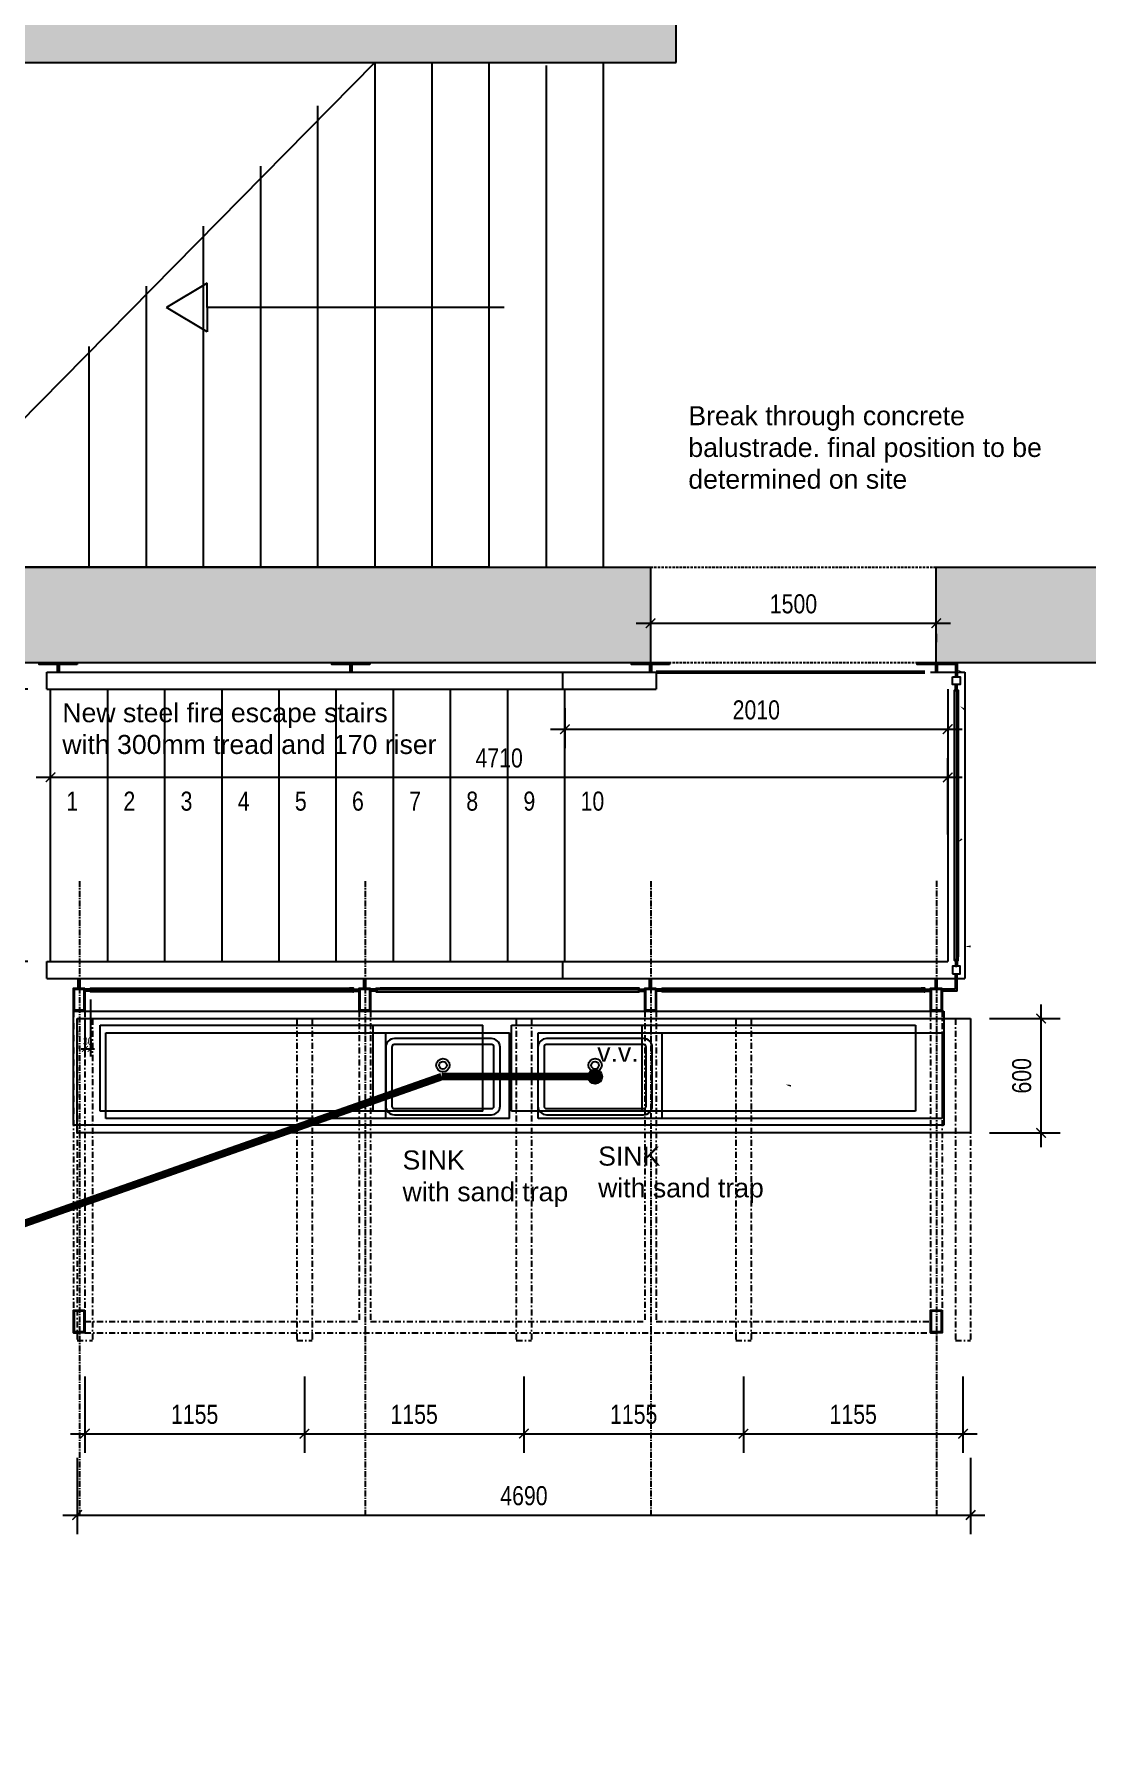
# Model space of a CAD drawing. Header units: millimetres. Extents: x -68315 to 81584, y -44830 to 67795.
# Drawn here: x -31402 to -25875, y 52759 to 61695 of the extents above; entities that cross this region are included whole.
import ezdxf

# ---------------------------------------------------------------- set-up
doc = ezdxf.new("R2010")
doc.units = ezdxf.units.MM
for name, pattern in [('CENTER', [50.8, 31.75, -6.35, 6.35, -6.35]), ('DASHDOT2', [12.7, 6.35, -3.175, 0, -3.175]), ('HIDDEN2', [4.7625, 3.175, -1.5875]), ('PDASHED', [19.05, 12.7, -6.35])]:
    doc.linetypes.add(name, pattern=pattern)
for name, color, linetype in [('AUDIT_I_161205121455-0', 8, 'Continuous'), ('COLUMNS_P5', 5, 'Continuous'), ('MSA-ABOVE', 9, 'DASHDOT2'), ('MSA-AREA', 7, 'Continuous'), ('MSA-DEMOLISH', 8, 'HIDDEN2'), ('MSA-DIMS20', 8, 'Continuous'), ('MSA-DIMS50', 8, 'Continuous'), ('MSA-DRAINAGE', 4, 'DASHDOT2'), ('MSA-ELEVATION 3', 4, 'Continuous'), ('MSA-ELEVATION 4', 8, 'Continuous'), ('MSA-FITTING', 5, 'Continuous'), ('MSA-GRID', 9, 'CENTER'), ('MSA-HATCH ELEV1', 252, 'Continuous'), ('MSA-SECTION LINES', 2, 'Continuous'), ('MSA-TEXT1', 4, 'Continuous'), ('STEEL', 4, 'Continuous')]:
    doc.layers.add(name, color=color, linetype=linetype)
doc.layers.add('MSA-BELOW', color=8, linetype='Continuous', lineweight=50)
doc.layers.get('0').off()
doc.styles.add('Arial 1in20 2mm', font='arial.ttf', dxfattribs={"width": 0.8, "height": 40})
doc.styles.add('Arial 1in50 2mm', font='arial.ttf', dxfattribs={"width": 0.8, "height": 100})
doc.dimstyles.new('DIM-20', dxfattribs={"dimtxt": 40, "dimasz": 30, "dimexe": 40, "dimexo": 40, "dimgap": 20, "dimtad": 1, "dimdec": 0, "dimrnd": 5, "dimzin": 0, "dimdsep": 46, "dimtxsty": 'Arial 1in20 2mm', "dimblk": 'ARCHTICK', "dimcen": 0.09, "dimdle": 20, "dimclrd": 256, "dimclre": 256, "dimclrt": 256, "dimadec": 0, "dimazin": 0, "dimtfac": 1, "dimtdec": 0, "dimtix": 1, "dimtmove": 2, "dimatfit": 3, "dimfxl": 1, "dimtolj": 1, "dimtzin": 0, "dimarcsym": 0})
doc.dimstyles.new('DIM-50', dxfattribs={"dimtxt": 100, "dimasz": 50, "dimexe": 100, "dimexo": 100, "dimgap": 50, "dimtad": 1, "dimdec": 0, "dimrnd": 5, "dimzin": 0, "dimdsep": 46, "dimtxsty": 'Arial 1in50 2mm', "dimblk": 'ARCHTICK', "dimcen": 0.09, "dimdle": 75, "dimclrd": 256, "dimclre": 256, "dimclrt": 256, "dimadec": 0, "dimazin": 0, "dimtfac": 1, "dimtdec": 0, "dimtix": 1, "dimtmove": 2, "dimatfit": 3, "dimfxl": 300, "dimfxlon": 1, "dimtolj": 1, "dimtzin": 0, "dimarcsym": 0})

# ---------------------------------------------------------------- blocks, each defined once
blk = doc.blocks.new('_ArchTick')
at = {"color": 0, "linetype": 'ByBlock', "const_width": 0.15}
blk.add_lwpolyline([(-0.5, -0.5), (0.5, 0.5)], dxfattribs=at)
blk = doc.blocks.new('*D25')
at = {"layer": 'MSA-DIMS50', "lineweight": -2, "ltscale": 0.2}
for p, q in [((-28240.6, 58601.9), (-26590.6, 58601.9)), ((-28165.6, 58545.5), (-28165.6, 58501.9)), ((-26665.6, 58545.5), (-26665.6, 58501.9))]:
    blk.add_line(p, q, dxfattribs=at)
at = {"layer": 'MSA-DIMS50', "lineweight": -2, "xscale": 50, "yscale": 50, "zscale": 50, "rotation": 180}
blk.add_blockref('_ArchTick', (-28165.6, 58601.9), dxfattribs=at)
at = {"layer": 'MSA-DIMS50', "lineweight": -2, "xscale": 50, "yscale": 50, "zscale": 50}
blk.add_blockref('_ArchTick', (-26665.6, 58601.9), dxfattribs=at)
at = {"layer": 'MSA-DIMS50', "linetype": 'Continuous', "insert": (-27415.6, 58703), "char_height": 100, "attachment_point": 5, "style": 'Arial 1in50 2mm'}
blk.add_mtext('\\A1;1500', dxfattribs=at)
blk = doc.blocks.new('*D26')
at = {"layer": 'MSA-DIMS50', "lineweight": -2, "ltscale": 0.2}
for p, q in [((-31315.6, 57492.7), (-31315.6, 57892.7)), ((-26605.6, 57492.7), (-26605.6, 57892.7)), ((-31390.6, 57792.7), (-26530.6, 57792.7))]:
    blk.add_line(p, q, dxfattribs=at)
at = {"layer": 'MSA-DIMS50', "lineweight": -2, "xscale": 50, "yscale": 50, "zscale": 50, "rotation": 180}
blk.add_blockref('_ArchTick', (-31315.6, 57792.7), dxfattribs=at)
at = {"layer": 'MSA-DIMS50', "lineweight": -2, "xscale": 50, "yscale": 50, "zscale": 50}
blk.add_blockref('_ArchTick', (-26605.6, 57792.7), dxfattribs=at)
at = {"layer": 'MSA-DIMS50', "linetype": 'Continuous', "insert": (-28960.6, 57893.8), "char_height": 100, "attachment_point": 5, "style": 'Arial 1in50 2mm'}
blk.add_mtext('\\A1;4710', dxfattribs=at)
blk = doc.blocks.new('*D31')
at = {"layer": 'MSA-DIMS50', "lineweight": -2, "ltscale": 0.2}
for p, q in [((-27678.1, 54646.1), (-27678.1, 54246.1)), ((-26525.6, 54646.1), (-26525.6, 54246.1)), ((-27753.1, 54346.1), (-26450.6, 54346.1))]:
    blk.add_line(p, q, dxfattribs=at)
at = {"layer": 'MSA-DIMS50', "lineweight": -2, "xscale": 50, "yscale": 50, "zscale": 50, "rotation": 180}
blk.add_blockref('_ArchTick', (-27678.1, 54346.1), dxfattribs=at)
at = {"layer": 'MSA-DIMS50', "lineweight": -2, "xscale": 50, "yscale": 50, "zscale": 50}
blk.add_blockref('_ArchTick', (-26525.6, 54346.1), dxfattribs=at)
at = {"layer": 'MSA-DIMS50', "linetype": 'Continuous', "insert": (-27101.9, 54447.2), "char_height": 100, "attachment_point": 5, "style": 'Arial 1in50 2mm'}
blk.add_mtext('\\A1;1155', dxfattribs=at)
blk = doc.blocks.new('*D33')
at = {"layer": 'MSA-DIMS50', "lineweight": -2, "ltscale": 0.2}
for p, q in [((-31175.6, 54219), (-31175.6, 53819)), ((-26485.6, 54219), (-26485.6, 53819)), ((-31250.6, 53919), (-26410.6, 53919))]:
    blk.add_line(p, q, dxfattribs=at)
at = {"layer": 'MSA-DIMS50', "lineweight": -2, "xscale": 50, "yscale": 50, "zscale": 50, "rotation": 180}
blk.add_blockref('_ArchTick', (-31175.6, 53919), dxfattribs=at)
at = {"layer": 'MSA-DIMS50', "lineweight": -2, "xscale": 50, "yscale": 50, "zscale": 50}
blk.add_blockref('_ArchTick', (-26485.6, 53919), dxfattribs=at)
at = {"layer": 'MSA-DIMS50', "linetype": 'Continuous', "insert": (-28830.6, 54020.1), "char_height": 100, "attachment_point": 5, "style": 'Arial 1in50 2mm'}
blk.add_mtext('\\A1;4690', dxfattribs=at)
blk = doc.blocks.new('*D34')
at = {"layer": 'MSA-DIMS50', "lineweight": -2, "ltscale": 0.2}
for p, q in [((-28830.6, 54646.1), (-28830.6, 54246.1)), ((-27678.1, 54646.1), (-27678.1, 54246.1)), ((-28905.6, 54346.1), (-27603.1, 54346.1))]:
    blk.add_line(p, q, dxfattribs=at)
at = {"layer": 'MSA-DIMS50', "lineweight": -2, "xscale": 50, "yscale": 50, "zscale": 50, "rotation": 180}
blk.add_blockref('_ArchTick', (-28830.6, 54346.1), dxfattribs=at)
at = {"layer": 'MSA-DIMS50', "lineweight": -2, "xscale": 50, "yscale": 50, "zscale": 50}
blk.add_blockref('_ArchTick', (-27678.1, 54346.1), dxfattribs=at)
at = {"layer": 'MSA-DIMS50', "linetype": 'Continuous', "insert": (-28254.4, 54447.2), "char_height": 100, "attachment_point": 5, "style": 'Arial 1in50 2mm'}
blk.add_mtext('\\A1;1155', dxfattribs=at)
blk = doc.blocks.new('*D37')
at = {"layer": 'MSA-DIMS50', "lineweight": -2, "ltscale": 0.2}
for p, q in [((-31135.6, 54646.1), (-31135.6, 54246.1)), ((-29983.1, 54646.1), (-29983.1, 54246.1)), ((-31210.6, 54346.1), (-29908.1, 54346.1))]:
    blk.add_line(p, q, dxfattribs=at)
at = {"layer": 'MSA-DIMS50', "lineweight": -2, "xscale": 50, "yscale": 50, "zscale": 50, "rotation": 180}
blk.add_blockref('_ArchTick', (-31135.6, 54346.1), dxfattribs=at)
at = {"layer": 'MSA-DIMS50', "lineweight": -2, "xscale": 50, "yscale": 50, "zscale": 50}
blk.add_blockref('_ArchTick', (-29983.1, 54346.1), dxfattribs=at)
at = {"layer": 'MSA-DIMS50', "linetype": 'Continuous', "insert": (-30559.4, 54447.2), "char_height": 100, "attachment_point": 5, "style": 'Arial 1in50 2mm'}
blk.add_mtext('\\A1;1155', dxfattribs=at)
blk = doc.blocks.new('*D38')
at = {"layer": 'MSA-DIMS50', "lineweight": -2, "ltscale": 0.2}
for p, q in [((-29983.1, 54646.1), (-29983.1, 54246.1)), ((-28830.6, 54646.1), (-28830.6, 54246.1)), ((-30058.1, 54346.1), (-28755.6, 54346.1))]:
    blk.add_line(p, q, dxfattribs=at)
at = {"layer": 'MSA-DIMS50', "lineweight": -2, "xscale": 50, "yscale": 50, "zscale": 50, "rotation": 180}
blk.add_blockref('_ArchTick', (-29983.1, 54346.1), dxfattribs=at)
at = {"layer": 'MSA-DIMS50', "lineweight": -2, "xscale": 50, "yscale": 50, "zscale": 50}
blk.add_blockref('_ArchTick', (-28830.6, 54346.1), dxfattribs=at)
at = {"layer": 'MSA-DIMS50', "linetype": 'Continuous', "insert": (-29406.9, 54447.2), "char_height": 100, "attachment_point": 5, "style": 'Arial 1in50 2mm'}
blk.add_mtext('\\A1;1155', dxfattribs=at)
blk = doc.blocks.new('*D39')
at = {"layer": 'MSA-DIMS50', "lineweight": -2, "ltscale": 0.2}
for p, q in [((-26116, 55850.5), (-26116, 56600.5)), ((-26385.6, 56525.5), (-26016, 56525.5)), ((-26385.6, 55925.5), (-26016, 55925.5))]:
    blk.add_line(p, q, dxfattribs=at)
at = {"layer": 'MSA-DIMS50', "lineweight": -2, "xscale": 50, "yscale": 50, "zscale": 50}
for p, rotation in [((-26116, 56525.5), 90), ((-26116, 55925.5), 270)]:
    blk.add_blockref('_ArchTick', p, dxfattribs=dict(at, rotation=rotation))
at = {"layer": 'MSA-DIMS50', "linetype": 'Continuous', "insert": (-26217, 56225.5), "char_height": 100, "attachment_point": 5, "rotation": 90, "style": 'Arial 1in50 2mm'}
blk.add_mtext('\\A1;600', dxfattribs=at)
blk = doc.blocks.new('*D93')
at = {"layer": 'MSA-DIMS50', "lineweight": -2, "ltscale": 0.2}
for p, q in [((-31485.6, 58330.5), (-31485.6, 56750.5)), ((-31435.6, 58255.5), (-31585.6, 58255.5)), ((-31435.6, 56825.5), (-31585.6, 56825.5))]:
    blk.add_line(p, q, dxfattribs=at)
at = {"layer": 'MSA-DIMS50', "lineweight": -2, "xscale": 50, "yscale": 50, "zscale": 50}
for p, rotation in [((-31485.6, 58255.5), 90), ((-31485.6, 56825.5), 270)]:
    blk.add_blockref('_ArchTick', p, dxfattribs=dict(at, rotation=rotation))
at = {"layer": 'MSA-DIMS50', "linetype": 'Continuous', "insert": (-31586.7, 57540.5), "char_height": 100, "attachment_point": 5, "rotation": 90, "style": 'Arial 1in50 2mm'}
blk.add_mtext('\\A1;1430', dxfattribs=at)
blk = doc.blocks.new('*D94')
at = {"layer": 'MSA-DIMS20', "lineweight": -2, "ltscale": 0.2}
for p, q in [((-31105.6, 56625.5), (-31105.6, 56326.7)), ((-31135.6, 56525.5), (-31135.6, 56326.7)), ((-31155.6, 56366.7), (-31085.6, 56366.7))]:
    blk.add_line(p, q, dxfattribs=at)
at = {"layer": 'MSA-DIMS20', "lineweight": -2, "xscale": 30, "yscale": 30, "zscale": 30}
blk.add_blockref('_ArchTick', (-31135.6, 56366.7), dxfattribs=at)
at = {"layer": 'MSA-DIMS20', "lineweight": -2, "xscale": 30, "yscale": 30, "zscale": 30, "rotation": 180}
blk.add_blockref('_ArchTick', (-31105.6, 56366.7), dxfattribs=at)
at = {"layer": 'MSA-DIMS20', "linetype": 'Continuous', "insert": (-31120.6, 56407.1), "char_height": 40, "attachment_point": 5, "style": 'Arial 1in20 2mm'}
blk.add_mtext('\\A1;30', dxfattribs=at)
blk = doc.blocks.new('*D95')
at = {"layer": 'MSA-DIMS50', "lineweight": -2, "ltscale": 0.2}
for p, q in [((-28615.6, 58155.5), (-28615.6, 57945.2)), ((-26605.6, 58155.5), (-26605.6, 57945.2)), ((-28690.6, 58045.2), (-26530.6, 58045.2))]:
    blk.add_line(p, q, dxfattribs=at)
at = {"layer": 'MSA-DIMS50', "lineweight": -2, "xscale": 50, "yscale": 50, "zscale": 50, "rotation": 180}
blk.add_blockref('_ArchTick', (-28615.6, 58045.2), dxfattribs=at)
at = {"layer": 'MSA-DIMS50', "lineweight": -2, "xscale": 50, "yscale": 50, "zscale": 50}
blk.add_blockref('_ArchTick', (-26605.6, 58045.2), dxfattribs=at)
at = {"layer": 'MSA-DIMS50', "linetype": 'Continuous', "insert": (-27610.6, 58146.2), "char_height": 100, "attachment_point": 5, "style": 'Arial 1in50 2mm'}
blk.add_mtext('\\A1;2010', dxfattribs=at)

msp = doc.modelspace()

# ---------------------------------------------------------------- hatches: boundary and pattern name
at = {"layer": 'MSA-ELEVATION 4', "ltscale": 0.2}
h = msp.add_hatch(color=10, dxfattribs=at)
h.dxf.hatch_style = 1
h.paths.add_polyline_path([(-28419.6, 56221.1, 1), (-28494.6, 56221.1, 1)])
at = {"layer": 'MSA-HATCH ELEV1', "ltscale": 0.2}
h = msp.add_hatch(color=256, dxfattribs=at)
h.dxf.hatch_style = 1
h.paths.add_polyline_path([(-48980.6, 37800.5), (-48580.6, 37800.5), (-48580.6, 37910.5), (-48580.6, 38100.5), (-48980.6, 38100.5), (-48980.6, 61545.5), (-46580.6, 61545.5), (-46580.6, 61445.5), (-45680.6, 61445.5), (-45680.6, 61845.5), (-46280.6, 61845.5), (-46280.6, 64445.5), (-45680.6, 64445.5), (-45680.6, 64845.5), (-46280.6, 64845.5), (-46280.6, 66085.5), (-44980.6, 66085.5), (-44980.6, 65685.5), (-41480.6, 65685.5), (-41480.6, 66085.5), (-38880.6, 66085.5), (-38880.6, 65685.5), (-35480.6, 65685.5), (-35480.6, 66085.5), (-34080.6, 66085.5), (-34080.6, 64845.5), (-34680.6, 64845.5), (-34680.6, 64445.5), (-34080.6, 64445.5), (-34080.6, 61845.5), (-34680.6, 61845.5), (-34680.6, 61445.5), (-34080.6, 61445.5), (-34080.6, 60649), (-33780.6, 60649), (-33780.6, 61545.5), (-28030.6, 61545.5), (-28030.6, 62345.5), (-23830.6, 62345.5), (-23830.6, 61530.5), (-23530.6, 61530.5), (-23530.6, 67495.5), (8969.4, 67495.5), (8969.4, 63768.5), (7619.4, 62418.5), (7619.4, 61845.5), (-1780.6, 61845.5), (-1780.6, 61530.5), (13969.4, 61530.5), (13969.4, 63945.5), (9269.4, 63945.5), (9269.4, 67795.5), (-23830.6, 67795.5), (-23830.6, 62645.5), (-28330.6, 62645.5), (-28330.6, 61845.5), (-33780.6, 61845.5), (-33780.6, 66385.5), (-35880.6, 66385.5), (-35880.6, 66085.5), (-38480.6, 66085.5), (-38480.6, 66385.5), (-41880.6, 66385.5), (-41880.6, 66085.5), (-44380.6, 66085.5), (-44380.6, 66385.5), (-46580.6, 66385.5), (-46580.6, 61845.5), (-49280.6, 61845.5), (-49280.6, 37645.5), (-60180.6, 37645.5), (-60180.6, 34445.5), (-59880.6, 34445.5), (-59880.6, 34545.5), (-50580.6, 34545.5), (-50580.6, 34845.5), (-59880.6, 34845.5), (-59880.6, 37345.5), (-48980.6, 37345.5)])
h.paths.add_polyline_path([(7919.4, 61845.5), (7919.4, 62295.5), (9269.4, 63645.5), (13669.4, 63645.5), (13669.4, 61845.5)], flags=16)
h = msp.add_hatch(color=256, dxfattribs=at)
h.dxf.hatch_style = 1
h.paths.add_polyline_path([(-33780.6, 59749), (-33890.6, 59749), (-34080.6, 59749), (-34080.6, 58845.5), (-33930.6, 58845.5), (-33930.6, 58895.5), (-33780.6, 58895.5)])
h.paths.add_polyline_path([(-28165.6, 58895.5), (-33930.6, 58895.5), (-33930.6, 58845.5), (-33930.6, 58395.5), (-28165.6, 58395.5)])
h.paths.add_polyline_path([(-23880.6, 58895.5), (-26665.6, 58895.5), (-26665.6, 58395.5), (-23880.6, 58395.5)])

# ---------------------------------------------------------------- linework, layer by layer
at = {"layer": 'AUDIT_I_161205121455-0', "linetype": 'Continuous'}
for p, q in [((-29614.2, 61545.5), (-29614.2, 58895.5)), ((-29314.2, 61545.5), (-29314.2, 58895.5)), ((-29014.2, 61545.5), (-29014.2, 58895.5)), ((-28714.2, 61530.5), (-28714.2, 58895.5)), ((-28414.2, 61545.5), (-28414.2, 58895.5)), ((-29914.2, 61317.8), (-29914.2, 58895.5)), ((-30214.2, 61002.3), (-30214.2, 58895.5)), ((-30514.2, 60686.7), (-30514.2, 58895.5)), ((-30814.2, 60371.2), (-30814.2, 58895.5)), ((-30493, 60387), (-30707.5, 60259.1)), ((-30493, 60259.1), (-30493, 60387)), ((-30493, 60131.2), (-30707.5, 60259.1)), ((-28934.3, 60259.1), (-30493, 60259.1)), ((-30493, 60259.1), (-30493, 60131.2)), ((-31114.2, 60055.6), (-31114.2, 58895.5))]:
    msp.add_line(p, q, dxfattribs=at)
at = {"layer": 'COLUMNS_P5', "linetype": 'Continuous'}
for p, q in [((-28030.6, 61545.5), (-28030.6, 62345.5)), ((-33780.6, 61545.5), (-28030.6, 61545.5)), ((-33930.6, 58895.5), (-28165.6, 58895.5)), ((-28165.6, 58895.5), (-28165.6, 58395.5)), ((-26665.6, 58395.5), (-26665.6, 58895.5)), ((-26665.6, 58895.5), (-23880.6, 58895.5)), ((-34070.6, 58395.5), (-28165.6, 58395.5)), ((-33930.6, 58395.5), (-28165.6, 58395.5)), ((-26665.6, 58395.5), (-24020.6, 58395.5)), ((-26665.6, 58395.5), (-23880.6, 58395.5))]:
    msp.add_line(p, q, dxfattribs=at)
at = {"layer": 'MSA-ABOVE', "ltscale": 5}
for p, q in [((-31195.6, 56565.5), (-31195.6, 54995.5)), ((-31175.6, 56525.5), (-31175.6, 54835.5)), ((-31135.6, 56565.5), (-31135.6, 54995.5)), ((-31095.6, 56525.5), (-31095.6, 54835.5)), ((-30023.1, 56525.5), (-30023.1, 54835.5)), ((-29943.1, 56525.5), (-29943.1, 54835.5)), ((-29695.6, 56565.5), (-29695.6, 54935.5)), ((-29635.6, 56565.5), (-29635.6, 54935.5)), ((-28870.6, 56525.5), (-28870.6, 54835.5)), ((-28790.6, 56525.5), (-28790.6, 54835.5)), ((-28195.6, 56565.5), (-28195.6, 54935.5)), ((-28135.6, 56565.5), (-28135.6, 54935.5)), ((-27718.1, 56525.5), (-27718.1, 54835.5)), ((-27638.1, 56525.5), (-27638.1, 54835.5)), ((-26695.6, 56565.5), (-26695.6, 54875.5)), ((-26635.6, 56565.5), (-26635.6, 54875.5)), ((-26565.6, 56525.5), (-26565.6, 54835.5)), ((-26485.6, 56525.5), (-26485.6, 54835.5)), ((-31195.6, 54875.5), (-31135.6, 54875.5)), ((-31135.6, 54935.5), (-29695.6, 54935.5)), ((-31135.6, 54875.5), (-26695.6, 54875.5)), ((-29635.6, 54935.5), (-28195.6, 54935.5)), ((-29010.6, 54875.5), (-28930.6, 54875.5)), ((-28135.6, 54935.5), (-26695.6, 54935.5)), ((-26695.6, 54875.5), (-26635.6, 54875.5)), ((-31175.6, 54835.5), (-31095.6, 54835.5)), ((-30023.1, 54835.5), (-29943.1, 54835.5)), ((-28870.6, 54835.5), (-28790.6, 54835.5)), ((-27718.1, 54835.5), (-27638.1, 54835.5)), ((-26565.6, 54835.5), (-26485.6, 54835.5))]:
    msp.add_line(p, q, dxfattribs=at)
at = {"layer": 'MSA-AREA', "ltscale": 0.2}
msp.add_lwpolyline([(-33780.6, 58895.5), (-33780.6, 59799), (-33890.6, 59799), (-33890.6, 60599), (-33780.6, 60599), (-33780.6, 61545.5), (-29014.2, 61545.5), (-29014.2, 58895.5), (-33780.6, 58895.5)], dxfattribs=at)
at = {"layer": 'MSA-BELOW', "ltscale": 0.2}
msp.add_line((-26725.6, 58345.5), (-28135.6, 58345.5), dxfattribs=at)
at = {"layer": 'MSA-DEMOLISH', "linetype": 'PDASHED'}
for p, q in [((-28165.6, 58895.5), (-26665.6, 58895.5)), ((-28165.6, 58395.5), (-26665.6, 58395.5)), ((-28165.6, 58395.5), (-26665.6, 58395.5))]:
    msp.add_line(p, q, dxfattribs=at)
at = {"layer": 'MSA-DEMOLISH', "ltscale": 0.2}
for p, q in [((-28170.6, 58345.5), (-28160.6, 58345.5)), ((-26565.6, 56800.5), (-26555.6, 56800.5))]:
    msp.add_line(p, q, dxfattribs=at)
at = {"layer": 'MSA-DIMS20', "color": 10, "ltscale": 0.2}
msp.add_circle((-28457.1, 56221.1), 37.5, dxfattribs=at)
at = {"layer": 'MSA-DIMS50', "ltscale": 0.2}
msp.add_line((-32224.6, 58895.5), (-29614.2, 61545.5), dxfattribs=at)
at = {"layer": 'MSA-DRAINAGE', "color": 72, "lineweight": 200, "ltscale": 2, "const_width": 40}
for points in [[(-29262.7, 56221.1), (-36580.6, 53645.5)], [(-28457.1, 56221.1), (-29262.7, 56221.1)]]:
    msp.add_lwpolyline(points, dxfattribs=at)
at = {"layer": 'MSA-ELEVATION 3', "color": 5, "ltscale": 0.2}
for p, q in [((-31280.6, 58385.5), (-31280.6, 58345.5)), ((-31270.6, 58385.5), (-31270.6, 58345.5)), ((-29744, 58385.5), (-29744, 58345.5)), ((-29734, 58385.5), (-29734, 58345.5)), ((-28170.6, 58385.5), (-28170.6, 58345.5)), ((-28160.6, 58385.5), (-28160.6, 58345.5)), ((-26670.6, 58385.5), (-26670.6, 58345.5)), ((-26660.6, 58385.5), (-26660.6, 58345.5)), ((-31170.6, 56685.5), (-31170.6, 56735.5)), ((-31160.6, 56685.5), (-31160.6, 56735.5)), ((-29670.6, 56685.5), (-29670.6, 56735.5)), ((-29660.6, 56685.5), (-29660.6, 56735.5)), ((-28170.6, 56685.5), (-28170.6, 56735.5)), ((-28160.6, 56685.5), (-28160.6, 56735.5)), ((-26670.6, 56685.5), (-26670.6, 56735.5)), ((-26660.6, 56685.5), (-26660.6, 56735.5))]:
    msp.add_line(p, q, dxfattribs=at)
at = {"layer": 'MSA-ELEVATION 3', "ltscale": 0.2}
for p, q in [((-31335.6, 58345.5), (-28135.6, 58345.5)), ((-31335.6, 58255.5), (-31335.6, 58345.5)), ((-28625.6, 58255.5), (-28625.6, 58345.5)), ((-28135.6, 58345.5), (-28135.6, 58255.5)), ((-26695.6, 58345.5), (-26515.6, 58345.5)), ((-26515.6, 58345.5), (-26515.6, 56735.5)), ((-31335.6, 58255.5), (-28135.6, 58255.5)), ((-31315.6, 56825.5), (-31315.6, 58255.5)), ((-31015.6, 56825.5), (-31015.6, 58255.5)), ((-30715.6, 56825.5), (-30715.6, 58255.5)), ((-30415.6, 56825.5), (-30415.6, 58255.5)), ((-30115.6, 56825.5), (-30115.6, 58255.5)), ((-29815.6, 56825.5), (-29815.6, 58255.5)), ((-29515.6, 56825.5), (-29515.6, 58255.5)), ((-29215.6, 56825.5), (-29215.6, 58255.5)), ((-28915.6, 56825.5), (-28915.6, 58255.5)), ((-28615.6, 56825.5), (-28615.6, 58255.5)), ((-26605.6, 58255.5), (-26605.6, 56825.5)), ((-31335.6, 56825.5), (-26605.6, 56825.5)), ((-31335.6, 56735.5), (-31335.6, 56825.5)), ((-28625.6, 56735.5), (-28625.6, 56825.5)), ((-31335.6, 56735.5), (-26515.6, 56735.5))]:
    msp.add_line(p, q, dxfattribs=at)
at = {"layer": 'MSA-ELEVATION 3', "color": 5, "ltscale": 0.2}
for points in [[(-31175.6, 58385.5), (-31375.6, 58385.5), (-31375.6, 58395.5), (-31175.6, 58395.5)], [(-29639, 58385.5), (-29839, 58385.5), (-29839, 58395.5), (-29639, 58395.5)], [(-28065.6, 58385.5), (-28265.6, 58385.5), (-28265.6, 58395.5), (-28065.6, 58395.5)], [(-26565.6, 58385.5), (-26765.6, 58385.5), (-26765.6, 58395.5), (-26565.6, 58395.5)]]:
    msp.add_lwpolyline(points, close=True, dxfattribs=at)
at = {"layer": 'MSA-FITTING', "ltscale": 0.2}
for p, q in [((-31195.6, 56565.5), (-26625.6, 56565.5)), ((-31195.6, 55965.5), (-31195.6, 56565.5)), ((-31175.6, 55925.5), (-31175.6, 56525.5)), ((-31175.6, 56525.5), (-26485.6, 56525.5)), ((-31055.6, 56490.5), (-29045.6, 56490.5)), ((-31055.6, 56040.5), (-31055.6, 56490.5)), ((-29622.3, 56040.5), (-29622.3, 56490.5)), ((-29045.6, 56040.5), (-29045.6, 56490.5)), ((-28895.6, 56040.5), (-28895.6, 56490.5)), ((-28895.6, 56490.5), (-26775.6, 56490.5)), ((-28209, 56040.5), (-28209, 56490.5)), ((-26775.6, 56490.5), (-26775.6, 56040.5)), ((-26625.6, 56565.5), (-26625.6, 55965.5)), ((-26485.6, 56525.5), (-26485.6, 55925.5)), ((-31025.6, 56450.5), (-28905.6, 56450.5)), ((-31025.6, 56000.5), (-31025.6, 56450.5)), ((-29555.6, 56000.5), (-29555.6, 56450.5)), ((-28999.8, 56389.1), (-29511.8, 56389.1)), ((-29000.8, 56421.1), (-29510.8, 56421.1)), ((-28905.6, 56000.5), (-28905.6, 56450.5)), ((-28755.6, 56000.5), (-28755.6, 56450.5)), ((-28755.6, 56450.5), (-26635.6, 56450.5)), ((-28201.1, 56389.1), (-28713.1, 56389.1)), ((-28202.1, 56421.1), (-28712.1, 56421.1)), ((-28105.6, 56000.5), (-28105.6, 56450.5)), ((-26635.6, 56450.5), (-26635.6, 56000.5)), ((-29555.8, 56376.1), (-29555.8, 56066.1)), ((-29523.8, 56377.1), (-29523.8, 56065.1)), ((-28987.8, 56065.1), (-28987.8, 56377.1)), ((-28955.8, 56066.1), (-28955.8, 56376.1)), ((-28757.1, 56376.1), (-28757.1, 56066.1)), ((-28725.1, 56377.1), (-28725.1, 56065.1)), ((-28189.1, 56065.1), (-28189.1, 56377.1)), ((-28157.1, 56066.1), (-28157.1, 56376.1)), ((-29045.6, 56040.5), (-31055.6, 56040.5)), ((-29511.8, 56053.1), (-28999.8, 56053.1)), ((-26775.6, 56040.5), (-28895.6, 56040.5)), ((-28713.1, 56053.1), (-28201.1, 56053.1)), ((-26625.6, 55965.5), (-31195.6, 55965.5)), ((-28905.6, 56000.5), (-31025.6, 56000.5)), ((-29510.8, 56021.1), (-29000.8, 56021.1)), ((-26635.6, 56000.5), (-28755.6, 56000.5)), ((-28712.1, 56021.1), (-28202.1, 56021.1)), ((-26485.6, 55925.5), (-31175.6, 55925.5))]:
    msp.add_line(p, q, dxfattribs=at)
for centre, radius in [((-29255.8, 56281.1), 35), ((-29255.8, 56281.1), 20), ((-28457.1, 56281.1), 35), ((-28457.1, 56281.1), 20)]:
    msp.add_circle(centre, radius, dxfattribs=at)
for centre, radius, start, end in [((-29510.8, 56376.1), 45, 90, 180), ((-29511.8, 56377.1), 12, 90, 180), ((-29000.8, 56376.1), 45, 0, 90), ((-28999.8, 56377.1), 12, 0, 90), ((-28712.1, 56376.1), 45, 90, 180), ((-28713.1, 56377.1), 12, 90, 180), ((-28202.1, 56376.1), 45, 0, 90), ((-28201.1, 56377.1), 12, 0, 90), ((-29510.8, 56066.1), 45, 180, 270), ((-29511.8, 56065.1), 12, 180, 270), ((-29000.8, 56066.1), 45, 270, 0), ((-28999.8, 56065.1), 12, 270, 0), ((-28712.1, 56066.1), 45, 180, 270), ((-28713.1, 56065.1), 12, 180, 270), ((-28202.1, 56066.1), 45, 270, 0), ((-28201.1, 56065.1), 12, 270, 0)]:
    msp.add_arc(centre, radius, start, end, dxfattribs=at)
at = {"layer": 'MSA-GRID', "color": 5}
for p, q in [((-31164.1, 57248.3), (-31164.1, 53918.9)), ((-29664.1, 57248.3), (-29664.1, 53918.9)), ((-28164.1, 57248.3), (-28164.1, 53918.9)), ((-26664.1, 57249.1), (-26664.1, 53918.9))]:
    msp.add_line(p, q, dxfattribs=at)
at = {"layer": 'MSA-SECTION LINES', "ltscale": 0.2}
for points in [[(-26580.6, 58320.5), (-26540.6, 58320.5), (-26540.6, 58280.5), (-26580.6, 58280.5)], [(-26550.6, 58230.5), (-26553.6, 58230.5), (-26553.6, 58247.5), (-26570.6, 58247.5), (-26570.6, 58250.5), (-26550.6, 58250.5)], [(-26550.6, 56850.5), (-26553.6, 56850.5), (-26553.6, 56833.5), (-26570.6, 56833.5), (-26570.6, 56830.5), (-26550.6, 56830.5)], [(-26580.6, 56760.5), (-26540.6, 56760.5), (-26540.6, 56800.5), (-26580.6, 56800.5)], [(-31135.6, 56685.5), (-31135.6, 56565.5), (-31195.6, 56565.5), (-31195.6, 56685.5)], [(-31140.6, 56680.5), (-31140.6, 56570.5), (-31190.6, 56570.5), (-31190.6, 56680.5)], [(-31085.6, 56685.5), (-31085.6, 56682.5), (-31102.6, 56682.5), (-31102.6, 56665.5), (-31105.6, 56665.5), (-31105.6, 56685.5)], [(-29745.6, 56685.5), (-29745.6, 56682.5), (-29728.6, 56682.5), (-29728.6, 56665.5), (-29725.6, 56665.5), (-29725.6, 56685.5)], [(-29635.6, 56685.5), (-29635.6, 56565.5), (-29695.6, 56565.5), (-29695.6, 56685.5)], [(-29640.6, 56680.5), (-29640.6, 56570.5), (-29690.6, 56570.5), (-29690.6, 56680.5)], [(-29585.6, 56685.5), (-29585.6, 56682.5), (-29602.6, 56682.5), (-29602.6, 56665.5), (-29605.6, 56665.5), (-29605.6, 56685.5)], [(-28245.6, 56685.5), (-28245.6, 56682.5), (-28228.6, 56682.5), (-28228.6, 56665.5), (-28225.6, 56665.5), (-28225.6, 56685.5)], [(-28135.6, 56685.5), (-28135.6, 56565.5), (-28195.6, 56565.5), (-28195.6, 56685.5)], [(-28140.6, 56680.5), (-28140.6, 56570.5), (-28190.6, 56570.5), (-28190.6, 56680.5)], [(-28085.6, 56685.5), (-28085.6, 56682.5), (-28102.6, 56682.5), (-28102.6, 56665.5), (-28105.6, 56665.5), (-28105.6, 56685.5)], [(-26745.6, 56685.5), (-26745.6, 56682.5), (-26728.6, 56682.5), (-26728.6, 56665.5), (-26725.6, 56665.5), (-26725.6, 56685.5)], [(-26635.6, 56685.5), (-26635.6, 56565.5), (-26695.6, 56565.5), (-26695.6, 56685.5)], [(-26640.6, 56680.5), (-26640.6, 56570.5), (-26690.6, 56570.5), (-26690.6, 56680.5)], [(-31135.6, 54995.5), (-31135.6, 54875.5), (-31195.6, 54875.5), (-31195.6, 54995.5)], [(-31140.6, 54990.5), (-31140.6, 54880.5), (-31190.6, 54880.5), (-31190.6, 54990.5)], [(-26635.6, 54995.5), (-26635.6, 54875.5), (-26695.6, 54875.5), (-26695.6, 54995.5)], [(-26640.6, 54990.5), (-26640.6, 54880.5), (-26690.6, 54880.5), (-26690.6, 54990.5)]]:
    msp.add_lwpolyline(points, close=True, dxfattribs=at)
at = {"layer": 'STEEL', "color": 7}
for p, q in [((-26565.6, 58395.5), (-26565.6, 58320.5)), ((-26555.6, 58395.5), (-26555.6, 58320.5)), ((-26565.6, 58250.5), (-26565.6, 58280.5)), ((-26555.6, 58250.5), (-26555.6, 58280.5)), ((-26565.6, 56830.5), (-26565.6, 56800.5)), ((-26565.6, 56680.5), (-26565.6, 56760.5)), ((-26555.6, 56830.5), (-26555.6, 56800.5)), ((-26555.6, 56670.5), (-26555.6, 56760.5)), ((-31105.6, 56680.5), (-31135.6, 56680.5)), ((-31105.6, 56670.5), (-31135.6, 56670.5)), ((-29725.6, 56680.5), (-29695.6, 56680.5)), ((-29725.6, 56670.5), (-29695.6, 56670.5)), ((-29605.6, 56680.5), (-29635.6, 56680.5)), ((-29605.6, 56670.5), (-29635.6, 56670.5)), ((-28225.6, 56680.5), (-28195.6, 56680.5)), ((-28225.6, 56670.5), (-28195.6, 56670.5)), ((-28105.6, 56680.5), (-28135.6, 56680.5)), ((-28105.6, 56670.5), (-28135.6, 56670.5)), ((-26725.6, 56680.5), (-26695.6, 56680.5)), ((-26725.6, 56670.5), (-26695.6, 56670.5)), ((-26565.6, 56680.5), (-26635.6, 56680.5)), ((-26555.6, 56670.5), (-26635.6, 56670.5))]:
    msp.add_line(p, q, dxfattribs=at)
at = {"layer": 'STEEL', "color": 8}
for p, q in [((-26570.6, 56830.5), (-26570.6, 58247.5)), ((-26550.6, 58230.5), (-26550.6, 56850.5)), ((-29725.6, 56665.5), (-31102.6, 56665.5)), ((-31085.6, 56685.5), (-29745.6, 56685.5)), ((-29605.6, 56665.5), (-28228.6, 56665.5)), ((-28245.6, 56685.5), (-29585.6, 56685.5)), ((-26725.6, 56665.5), (-28102.6, 56665.5)), ((-28085.6, 56685.5), (-26745.6, 56685.5))]:
    msp.add_line(p, q, dxfattribs=at)
at = {"layer": 'STEEL'}
for p, q in [((-26559.6, 58247.5), (-26559.6, 56833.5)), ((-26556.6, 58247.5), (-26556.6, 56833.5)), ((-31102.6, 56679.5), (-29728.6, 56679.5)), ((-31102.6, 56676.5), (-29728.6, 56676.5)), ((-28228.6, 56679.5), (-29602.6, 56679.5)), ((-28228.6, 56676.5), (-29602.6, 56676.5)), ((-28102.6, 56679.5), (-26728.6, 56679.5)), ((-28102.6, 56676.5), (-26728.6, 56676.5))]:
    msp.add_line(p, q, dxfattribs=at)

# ---------------------------------------------------------------- texts
at = {"layer": 'MSA-TEXT1', "ltscale": 0.2, "char_height": 100, "attachment_point": 1, "style": 'Arial 1in50 2mm'}
for s, width, insert in [('{\\W1;Break through concrete balustrade. final position to be determined on site}', 1959.843, (-27967.4, 59741.5)), ('{\\W1;New steel fire escape stairs with 300mm tread and 170 riser }', 1959.843, (-31253.8, 58181.9)), ('1', 1959.843, (-31233.2, 57717.7)), ('2', 1959.843, (-30933.2, 57717.7)), ('3', 1959.843, (-30633.2, 57717.7)), ('4', 1959.843, (-30333.2, 57717.7)), ('5', 1959.843, (-30033.2, 57717.7)), ('6', 1959.843, (-29733.2, 57717.7)), ('7', 1959.843, (-29433.2, 57717.7)), ('8', 1959.843, (-29133.2, 57717.7)), ('9', 1959.843, (-28833.2, 57717.7)), ('10', 1959.843, (-28533.2, 57717.7)), ('{\\W1;v.v.}', 959.852, (-28445.7, 56398.8)), ('{\\W1;SINK\\Pwith sand trap}', 959.852, (-28440.9, 55853.8)), ('{\\W1;SINK\\Pwith sand trap}', 959.852, (-29467.7, 55833.4))]:
    msp.add_mtext_dynamic_manual_height_columns(s, width=width, gutter_width=500, heights=[0], dxfattribs=dict(at, insert=insert))

# ---------------------------------------------------------------- dimensions: what is measured, and where the dimension line sits
at = {"layer": 'MSA-DIMS20', "ltscale": 0.2}
dim = msp.add_linear_dim(base=(-31105.6, 56366.7), p1=(-31135.6, 56565.5), p2=(-31105.6, 56665.5), dimstyle='DIM-20', dxfattribs=at)
dim.commit()
dim.dimension.update_dxf_attribs({"geometry": '*D94', "text_midpoint": (-31120.6, 56407.1)})
at = {"layer": 'MSA-DIMS50', "ltscale": 0.2}
for base, p1, p2, picture, middle in [((-26665.6, 58601.9), (-28165.6, 58645.5), (-26665.6, 58645.5), '*D25', (-27415.6, 58703)), ((-26605.6, 58045.2), (-28615.6, 58255.5), (-26605.6, 58255.5), '*D95', (-27610.6, 58146.2)), ((-26605.6, 57792.7), (-31315.6, 56979.5), (-26605.6, 57004.9), '*D26', (-28960.6, 57893.8)), ((-26485.6, 53919), (-31175.6, 54835.5), (-26485.6, 54835.5), '*D33', (-28830.6, 54020.1)), ((-29983.1317, 54346.1041), (-31135.6323, 54835.5476), (-29983.1317, 54835.5476), '*D37', (-30559.382, 54447.1541)), ((-28830.6311, 54346.1041), (-29983.1317, 54835.5476), (-28830.6311, 54835.5476), '*D38', (-29406.8814, 54447.1541)), ((-27678.1305, 54346.1041), (-28830.6311, 54835.5476), (-27678.1305, 54835.5476), '*D34', (-28254.3808, 54447.1541)), ((-26525.6299, 54346.1041), (-27678.1305, 54835.5476), (-26525.6299, 54835.5476), '*D31', (-27101.8802, 54447.1541))]:
    dim = msp.add_linear_dim(base=base, p1=p1, p2=p2, dimstyle='DIM-50', dxfattribs=at)
    dim.commit()
    dim.dimension.update_dxf_attribs({"geometry": picture, "text_midpoint": middle})
for base, p1, p2, picture, middle in [((-31485.6, 56825.5), (-31335.6, 58255.5), (-31335.6, 56825.5), '*D93', (-31586.7, 57540.5)), ((-26116, 56525.5), (-26485.6, 55925.5), (-26485.6, 56525.5), '*D39', (-26217, 56225.5))]:
    dim = msp.add_linear_dim(base=base, p1=p1, p2=p2, angle=90, dimstyle='DIM-50', dxfattribs=at)
    dim.commit()
    dim.dimension.update_dxf_attribs({"geometry": picture, "text_midpoint": middle})

# ---------------------------------------------------------------- leaders
at = {"layer": 'MSA-DIMS20', "ltscale": 0.2, "path_type": 1}
for points in [[(-26555.6, 58358), (-26155.7, 58132.2), (-25772.8, 58339.7), (-25566, 58337.1)], [(-26540.6, 58165.9), (-26127.1, 57860.7), (-25925.9, 57966.1), (-25765.6, 57891.7)], [(-26554.7, 57449.3), (-26402.5, 57578.3), (-26283.8, 57519), (-25884.5, 57324.9)], [(-26515.7, 56904.3), (-26273.1, 56908.5), (-26151.9, 56983.8), (-25519.7, 56447.2)], [(-27458.1, 56179.8), (-26173.6, 55863.3), (-26052.4, 55938.5), (-25420.2, 55866.5)]]:
    msp.add_leader(points, dimstyle='DIM-20', override={"dimgap": 20, "dimtad": 0}, dxfattribs=at)

doc.saveas('drawing.dxf')
